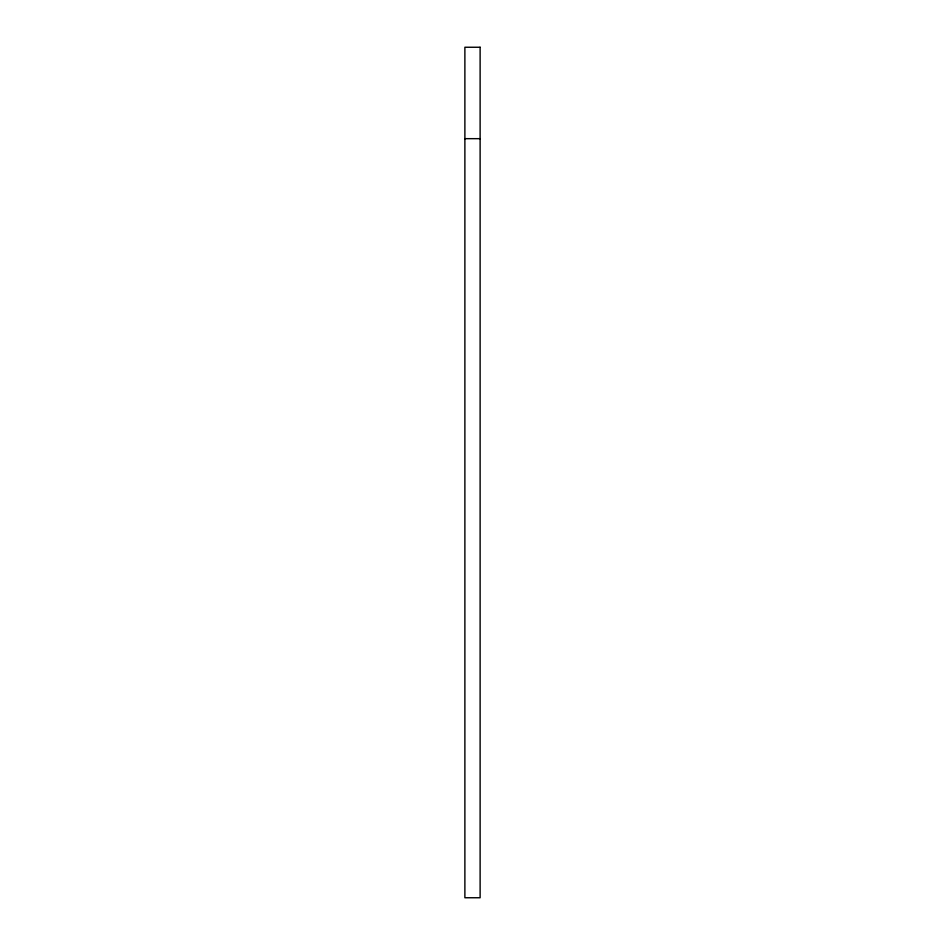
<?xml version="1.0" encoding="UTF-8"?>
<svg xmlns="http://www.w3.org/2000/svg" width="945" height="945" viewBox="0 0 945 945"><rect width="100%" height="100%" fill="white"/><g stroke="black" fill="none" stroke-linecap="round" stroke-linejoin="round"><path stroke-width="1.42" d="M464.881 138.667L480.119 138.667M480.119 47.25L464.881 47.25L464.881 897.75L480.119 897.75L480.119 47.25"/></g></svg>
